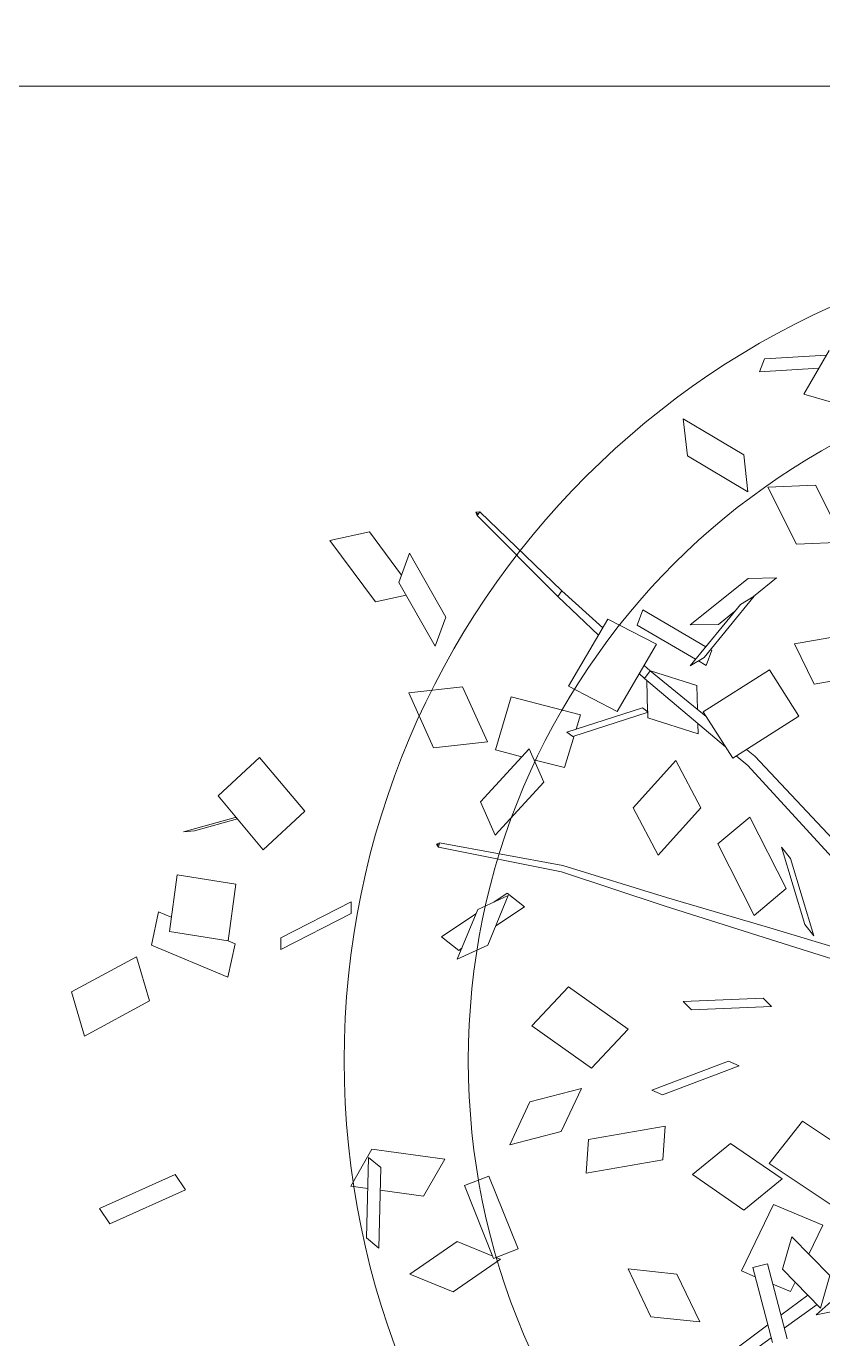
# Model space of a CAD drawing. Header units: centimetres. Extents: x 5488 to 20269, y -31398 to -19684.
# Drawn here: x 11315.62 to 11335.59, y -24012.09 to -23979.17 of the extents above; entities that cross this region are included whole.
import ezdxf

# ---------------------------------------------------------------- set-up
doc = ezdxf.new("R2010")
doc.units = ezdxf.units.CM
for name, color, linetype, lineweight in [('xxx_Auto_FFE_WOOD', 36, 'Continuous', 0), ('xxx_Auto_FURNISHED-01', 252, 'Continuous', 0), ('xxx_Auto_Kaplama_Ahşap Tarama', 16, 'Continuous', 5), ('xxx_Auto_Tefris_Tefris', 32, 'Continuous', 15)]:
    doc.layers.add(name, color=color, linetype=linetype, lineweight=lineweight)
doc.layers.add('xxx_Auto_LANDSCAPE', color=7, linetype='Continuous', lineweight=0, true_color=0x496639)

# ---------------------------------------------------------------- blocks, each defined once
blk = doc.blocks.new('A$C5c4a7a0b')
at = {"layer": 'xxx_Auto_FFE_WOOD'}
blk.add_lwpolyline([(109, -3.5), (109, 0.5, 0.414214), (108, 1.5), (-115, 1.5, 0.414214), (-116, 0.5), (-116, -3.5, 0.414214), (-115, -4.5), (108, -4.5, 0.414214)], format="xyb", close=True, dxfattribs=at)
blk = doc.blocks.new('agac0001')
at = {"layer": 'xxx_Auto_LANDSCAPE', "linetype": 'Continuous'}
for points in [[(43.162, -10.583), (45.131, -14.485)], [(45.131, -14.485), (47.497, -12.452)], [(47.729, -16.477), (47.252, -12.662)], [(35.71, -13.717), (39.482, -14.826)], [(36.127, -16.627), (35.71, -13.717)], [(46.535, -13.279), (46.99, -16.92)], [(27.435, -17.164), (27.404, -14.907)], [(30.066, -14.899), (30.107, -17.895)], [(39.482, -14.826), (39.9, -17.736)], [(13.059, -22.419), (9.741, -16.043)], [(12.451, -22.709), (9.057, -16.379)], [(23.736, -21.573), (15.852, -16.518)], [(39.9, -17.736), (36.127, -16.627)], [(46.99, -16.92), (47.729, -16.477)], [(23.257, -22.111), (15.316, -17.159)], [(30.107, -17.895), (27.435, -17.164)], [(23.872, -22.938), (25.669, -18.451)], [(25.669, -18.451), (28.815, -19.711)], [(33.438, -19.845), (34.299, -18.231)], [(34.299, -18.231), (34.59, -19.962)], [(39.857, -18.989), (42.142, -18.82)], [(42.717, -22.252), (39.857, -18.989)], [(42.142, -18.82), (45.005, -22.083)], [(-10.791, -20.078), (-10.841, -24.209)], [(1.069, -22.838), (-2.256, -19.44)], [(12.163, -20.045), (12.952, -20.453)], [(17.125, -20.581), (12.163, -20.045)], [(28.815, -19.711), (27.018, -24.201)], [(33.46, -19.79), (30.307, -23.529)], [(34.59, -19.962), (32.43, -24.004)], [(33.098, -20.729), (33.46, -19.79)], [(12.952, -20.453), (17.914, -20.989)], [(17.914, -20.989), (17.125, -20.581)], [(29.945, -24.468), (33.098, -20.729)], [(15.352, -21.177), (14.089, -23.42)], [(20.102, -22.576), (15.352, -21.177)], [(24.246, -22.004), (23.736, -21.573)], [(32.142, -22.273), (32.74, -21.153)], [(-10.841, -24.209), (-9.825, -22.497)], [(-4.453, -21.944), (-1.129, -25.343)], [(16.179, -28.539), (13.059, -22.419)], [(18.838, -24.821), (20.102, -22.576)], [(23.97, -22.695), (23.257, -22.111)], [(32.43, -24.004), (32.142, -22.273)], [(45.005, -22.083), (42.717, -22.252)], [(-8.619, -22.929), (-10.485, -23.856)], [(-5.829, -24.8), (-8.619, -22.929)], [(-5.471, -22.788), (-7.073, -23.965)], [(-3.66, -25.531), (-5.471, -22.788)], [(-1.129, -25.343), (1.069, -22.838)], [(8.974, -23.811), (8.371, -23.41)], [(8.371, -23.41), (9.065, -28.301)], [(15.697, -28.763), (12.451, -22.709)], [(14.089, -23.42), (18.838, -24.821)], [(27.018, -24.201), (23.872, -22.938)], [(29.694, -27.376), (24.649, -23.25)], [(30.662, -22.984), (29.792, -23.494)], [(30.717, -23.043), (30.662, -22.984)], [(33.891, -26.704), (30.934, -23.296)], [(-11.298, -26.289), (-10.226, -24.03)], [(-10.485, -23.856), (-7.695, -25.729)], [(9.668, -28.701), (8.974, -23.811)], [(30.095, -26.945), (26.691, -24.07)], [(27.23, -24.526), (28.679, -24.297)], [(28.679, -24.297), (30.104, -26.935)], [(29.792, -23.494), (30.159, -23.915)], [(30.307, -23.529), (29.945, -24.468)], [(30.288, -24.063), (33.021, -27.216)], [(-10.464, -26.349), (-9.546, -24.487)], [(-8.624, -25.105), (-9.141, -25.486)], [(-7.695, -25.729), (-5.829, -24.8)], [(-3.669, -27.397), (-2.213, -24.721)], [(-2.213, -24.721), (0.525, -27.44)], [(25.733, -24.761), (26.374, -24.661)], [(27.28, -27.624), (25.733, -24.761)], [(-9.141, -25.486), (-8.481, -26.489)], [(-7.332, -28.229), (-3.66, -25.531)], [(21.215, -25.436), (18.834, -28.56)], [(24.368, -26.413), (21.215, -25.436)], [(-7.187, -26.582), (-11.975, -26.239)], [(-7.244, -27.507), (-7.187, -26.582)], [(4.238, -31.025), (5.142, -26.044)], [(5.549, -26.64), (4.646, -31.621)], [(5.142, -26.044), (5.549, -26.64)], [(21.984, -29.538), (24.368, -26.413)], [(28.009, -29.414), (31.639, -26.263)], [(31.639, -26.263), (33.722, -28.925)], [(33.021, -27.216), (33.891, -26.704)], [(-12.118, -28.017), (-11.725, -27.188)], [(-12.085, -29.638), (-10.905, -27.245)], [(-12.032, -27.166), (-7.244, -27.507)], [(-7.838, -27.464), (-7.332, -28.229)], [(-0.931, -30.117), (-3.669, -27.397)], [(0.525, -27.44), (-0.931, -30.117)], [(27.008, -32.388), (27.623, -27.531)], [(27.623, -27.531), (27.938, -27.838)], [(29.556, -27.264), (27.657, -27.564)], [(29.694, -27.376), (30.095, -26.945)], [(30.057, -27.638), (29.694, -27.376)], [(30.5, -27.252), (30.095, -26.945)], [(30.104, -26.935), (30.121, -26.964)], [(9.065, -28.301), (9.668, -28.701)], [(27.618, -27.569), (27.28, -27.624)], [(27.938, -27.838), (27.323, -32.695)], [(18.924, -34.616), (15.697, -28.763)], [(19.279, -34.457), (16.179, -28.539)], [(18.834, -28.56), (21.984, -29.538)], [(33.722, -28.925), (30.092, -32.076)], [(30.092, -32.076), (28.009, -29.414)], [(35.669, -31.706), (32.862, -29.671)], [(35.962, -31.392), (33.25, -29.335)], [(-9.949, -31.339), (-6.787, -32.178)], [(-9.079, -34.247), (-9.949, -31.339)], [(2.32, -31.206), (0.301, -31.733)], [(2.377, -36.02), (2.32, -31.206)], [(4.646, -31.621), (4.238, -31.025)], [(35.669, -31.706), (35.962, -31.392)], [(41.68, -35.472), (35.962, -31.392)], [(-6.787, -32.178), (-5.917, -35.083)], [(0.301, -31.733), (0.358, -36.547)], [(8.614, -32.362), (6.667, -35.029)], [(11.863, -35.484), (8.614, -32.362)], [(27.02, -32.3), (25.207, -33.241)], [(27.323, -32.695), (27.008, -32.388)], [(28.231, -31.673), (27.397, -32.104)], [(30.097, -35.663), (28.231, -31.673)], [(41.487, -35.679), (35.669, -31.706)], [(25.207, -33.241), (26.034, -35.012)], [(-5.917, -35.083), (-9.079, -34.247)], [(21.815, -41.776), (18.924, -34.616)], [(22.068, -41.676), (19.279, -34.457)], [(21.901, -38.206), (24.558, -34.666)], [(24.558, -34.666), (26.744, -35.176)], [(6.667, -35.029), (9.918, -38.151)], [(9.918, -38.151), (11.863, -35.484)], [(26.744, -35.176), (24.086, -38.716)], [(41.487, -35.679), (41.68, -35.472)], [(41.711, -35.717), (41.554, -35.608)], [(41.68, -35.472), (41.711, -35.717)], [(0.358, -36.547), (2.377, -36.02)], [(3.178, -37.579), (5.552, -35.868)], [(5.552, -35.868), (5.328, -39.133)], [(26.353, -35.696), (27.07, -37.231)], [(27.07, -37.231), (30.097, -35.663)], [(41.711, -35.717), (41.487, -35.679)], [(17.22, -37.25), (16.391, -39.209)], [(18.243, -38.136), (17.22, -37.25)], [(2.954, -40.844), (3.178, -37.579)], [(27.635, -37.619), (27.895, -40.951)], [(31.258, -38.506), (27.635, -37.619)], [(15.309, -39.91), (18.092, -38.108)], [(18.092, -38.108), (17.582, -40.117)], [(17.852, -39.056), (18.243, -38.136)], [(24.086, -38.716), (21.901, -38.206)], [(31.518, -41.838), (31.258, -38.506)], [(34.032, -39.702), (35.688, -38.725)], [(35.688, -38.725), (39.966, -40.2)], [(5.328, -39.133), (2.954, -40.844)], [(14.799, -41.919), (15.309, -39.91)], [(17.582, -40.117), (14.799, -41.919)], [(16.346, -42.622), (17.337, -40.277)], [(38.308, -41.178), (34.032, -39.702)], [(39.966, -40.2), (38.308, -41.178)], [(27.895, -40.951), (31.518, -41.838)], [(37.461, -40.887), (37.402, -42.808)], [(41.716, -42.393), (38.732, -40.927)], [(-3.753, -43.118), (-3.455, -41.526)], [(-3.455, -41.526), (1.288, -42.472)], [(15.414, -41.521), (15.323, -41.733)], [(15.323, -41.733), (16.346, -42.622)], [(21.815, -41.776), (22.068, -41.676)], [(22.006, -41.866), (21.815, -41.776)], [(22.006, -41.866), (21.949, -41.723)], [(22.068, -41.676), (22.006, -41.866)], [(-5.328, -45.949), (-3.886, -42.717)], [(-3.886, -42.717), (-3.724, -42.967)], [(1.288, -42.472), (0.99, -44.064)], [(37.402, -42.808), (41.637, -44.888)], [(41.637, -44.888), (41.716, -42.393)], [(0.99, -44.064), (-3.753, -43.118)], [(-3.61, -43.146), (-2.325, -45.139)], [(-2.325, -45.139), (-3.767, -48.368)], [(2.811, -44.95), (0.811, -46.659)], [(4.243, -49.254), (2.811, -44.95)], [(-3.767, -48.368), (-5.328, -45.949)], [(0.811, -46.659), (1.665, -49.216)], [(18.1, -52.372), (19.487, -47.698)], [(19.487, -47.698), (18.786, -47.832)], [(18.786, -47.832), (17.399, -52.505)], [(3.037, -48.926), (-1.829, -49.96)], [(2.244, -50.961), (4.243, -49.254)], [(3.795, -49.552), (3.037, -48.926)], [(-1.829, -49.96), (-1.069, -50.587)], [(-1.069, -50.587), (3.795, -49.552)], [(1.91, -49.953), (2.244, -50.961)], [(23.648, -52.434), (25.509, -49.49)], [(25.509, -49.49), (29.289, -51.609)], [(29.289, -51.609), (27.425, -54.555)], [(17.399, -52.505), (18.1, -52.372)], [(27.425, -54.555), (23.648, -52.434)], [(25.812, -53.649), (25.571, -56.402)], [(25.628, -57.062), (25.919, -53.766)], [(25.919, -53.766), (25.914, -53.706)], [(21.877, -54.488), (18.526, -55.606)], [(23.114, -57.944), (21.877, -54.488)], [(18.255, -55.21), (16.312, -56.028)], [(18.517, -55.608), (18.255, -55.21)], [(18.541, -55.646), (18.517, -55.608)], [(18.526, -55.606), (19.763, -59.059)], [(16.312, -56.028), (19.129, -60.306)], [(25.571, -56.402), (25.628, -57.062)], [(19.763, -59.059), (23.114, -57.944)], [(21.069, -59.491), (20.604, -58.78)], [(19.129, -60.306), (21.069, -59.491)], [(2.711, -65.99), (3.91, -61.006)], [(4.958, -61.469), (3.759, -66.452)], [(3.91, -61.006), (4.958, -61.469)], [(15.766, -61.049), (14.37, -65.394)], [(18.6, -61.333), (15.766, -61.049)], [(17.206, -65.678), (18.6, -61.333)], [(14.37, -65.394), (17.206, -65.678)], [(3.759, -66.452), (2.711, -65.99)]]:
    blk.add_lwpolyline(points, dxfattribs=at)
blk = doc.blocks.new('A$C7365360F')
at = {"layer": 'xxx_Auto_FURNISHED-01'}
for radius in [17.28, 14.688]:
    blk.add_circle((0.264, 0.108), radius, dxfattribs=at)
at = {"layer": 'xxx_Auto_LANDSCAPE', "xscale": 0.338688, "yscale": 0.338688, "zscale": 0.2074463999999999}
blk.add_blockref('agac0001', (0.079, 0.033), dxfattribs=at)

msp = doc.modelspace()

# ---------------------------------------------------------------- block references
at = {"layer": 'xxx_Auto_Tefris_Tefris', "rotation": 180}
msp.add_blockref('A$C5c4a7a0b', (11385.017, -23979.169), dxfattribs=at)

# ---------------------------------------------------------------- next in the draw order: hatches: boundary and pattern name
at = {"layer": 'xxx_Auto_Kaplama_Ahşap Tarama'}
h = msp.add_hatch(dxfattribs=at)
h.set_pattern_fill('AR-CONC', color=256, scale=0.5)
h.set_pattern_definition([(50, (809.53, -3617.59), (91.09233, -7.96954), [9.525, -104.775]), (355, (809.53, -3617.59), (-17.6217, 95.52842), [7.62, -83.8203]), (100.45144, (817.12, -3618.255), (73.47062, 87.55888), [8.095, -89.04512]), (46.1842, (809.53, -3592.19), (135.5395, -21.02116), [14.2875, -157.1625]), (96.63556, (820.83, -3593.94), (118.70207, 123.71306), [12.1425, -133.5678]), (351.18415, (809.53, -3592.19), (118.70207, 123.71306), [11.43, -125.72987]), (21, (822.23, -3598.54), (75.8072, -51.1326), [9.525, -104.775]), (326, (822.23, -3598.54), (30.901, 92.09398), [7.62, -83.82]), (71.45144, (828.55, -3602.8), (106.7082, 40.96138), [8.095, -89.04497]), (37.5, (809.53, -3617.59), (1.5443, 42.27752), [0, -82.804, 0, -85.09, 0, -84.1375]), (7.5, (809.53, -3617.59), (33.40983, 50.09029), [0, -48.514, 0, -80.899, 0, -32.0675]), (327.5, (781.21, -3617.59), (67.795298, -2.864372), [0, -31.75, 0, -99.06, 0, -131.445]), (317.5, (768.51, -3617.59), (74.06459, 12.71325), [0, -41.275, 0, -65.786, 0, -93.345])])
edge = h.paths.add_edge_path()
edge.add_line((9312.934, -27555.319), (9330.626, -27555.319))
edge.add_arc((9330.626, -27548.319), 7, 270, 349.5592)
edge.add_arc((-12655703.852, 2009176.564), 12827763.879, 350.8642093147, 350.8644691226)
edge.add_line((9346.746, -27492.157), (9332.45, -27492.157))
edge.add_line((9332.45, -27492.157), (9332.449, -27061.102))
edge.add_line((9332.449, -27061.102), (9346.746, -27061.102))
edge.add_arc((-12660642.429, -2064524.007), 12832765.905, 9.1355309233, 9.1357906395)
edge.add_arc((9330.626, -27004.939), 7, 10.4408, 90)
edge.add_line((9330.626, -26997.939), (9312.934, -26997.939))
edge.add_arc((9312.934, -27004.939), 7, 90, 170.4864)
edge.add_arc((10864.464, -27276.629), 1582.138, 170.069442, 189.930558)
edge.add_arc((9312.934, -27548.319), 7, 189.5136, 270)

# ---------------------------------------------------------------- next in the draw order: block references
at = {"layer": 'xxx_Auto_Tefris_Tefris', "xscale": -1.2, "yscale": 1.2, "rotation": 280.6128426569576}
msp.add_blockref('A$C7365360F', (11344.261, -24005.445), dxfattribs=at)

doc.saveas('drawing.dxf')
